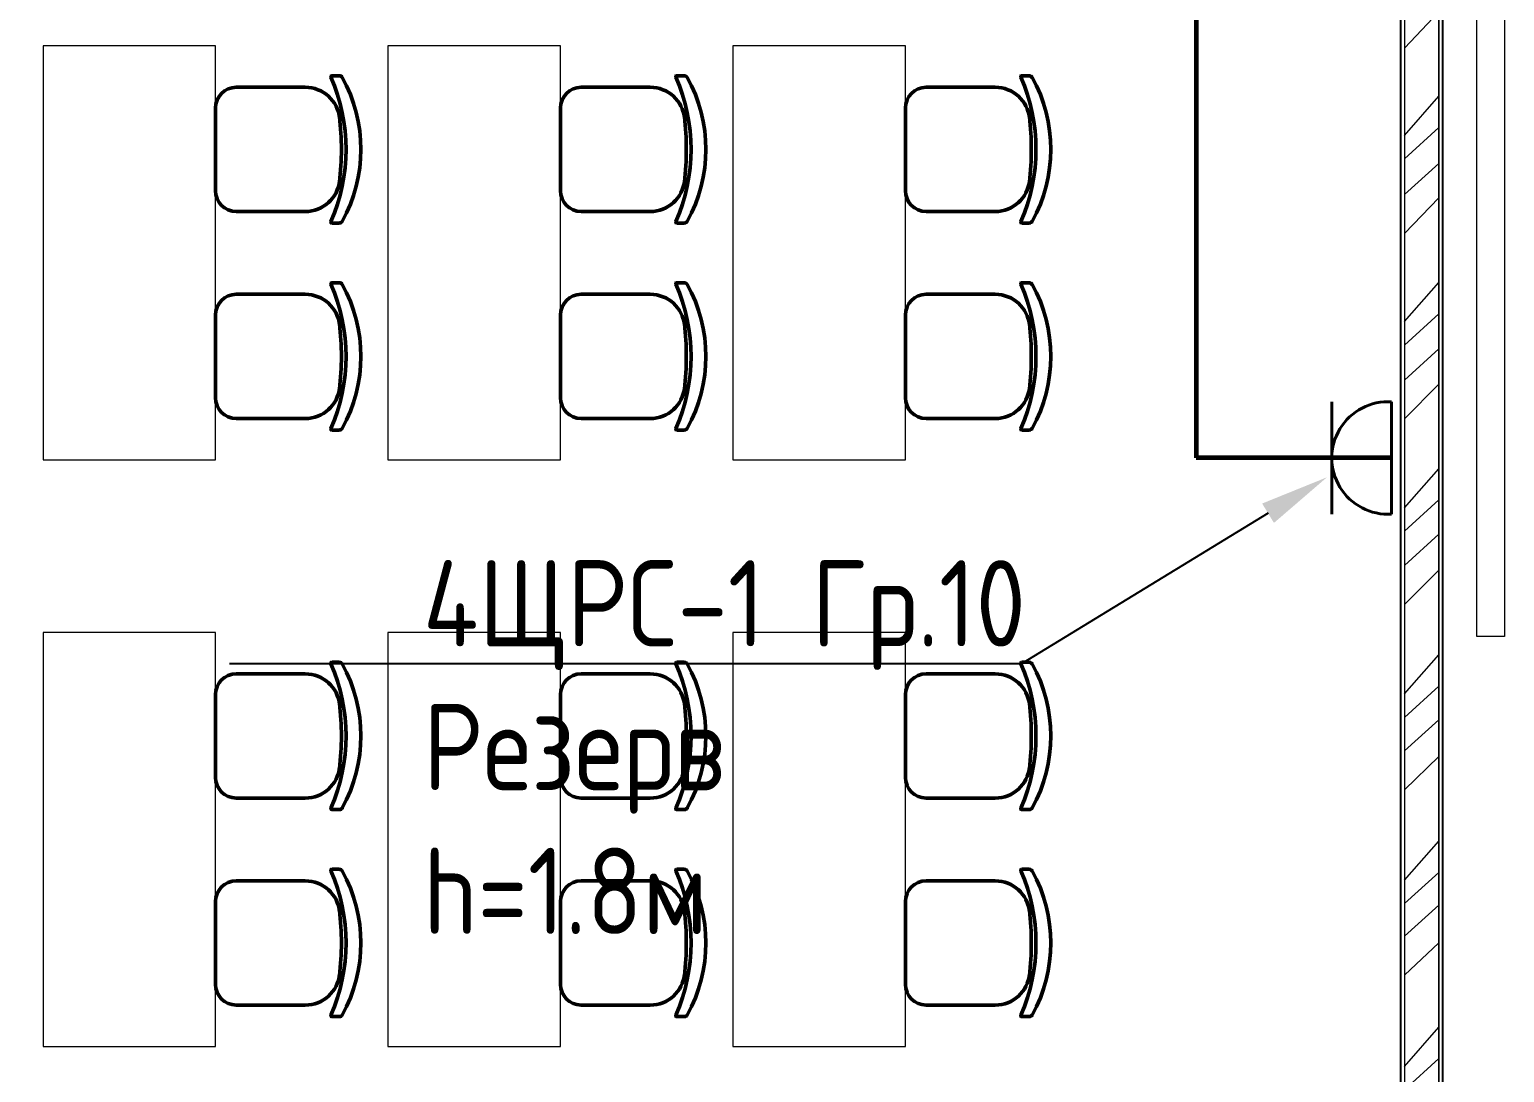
# Model space of a CAD drawing. Header units: millimetres. Extents: x -32 to 417638015, y -35 to 175284279.
# Drawn here: x 417402709 to 417406985, y 175234555 to 175237578 of the extents above; entities that cross this region are included whole.
import ezdxf
from ezdxf import colors
from ezdxf.entities.mleader import LeaderData, LeaderLine
from ezdxf.math import Vec2, Vec3

# ---------------------------------------------------------------- set-up
doc = ezdxf.new("R2010")
doc.units = ezdxf.units.MM
for name, color, linetype, lineweight in [('_ЭМ_гофра', 5, 'Continuous', 60), ('Стены отделка', 7, 'Continuous', 30), ('Стены штриховка', 7, 'Continuous', 9), ('ТХ', 5, 'Continuous', 0), ('ТХ_Задание ЭОМ_СС', 6, 'Continuous', 0), ('ШТРИХОВКА', 252, 'Continuous', 15), ('ЭМ', 5, 'Continuous', 40)]:
    doc.layers.add(name, color=color, linetype=linetype, lineweight=lineweight)
doc.layers.add('_ЭМ_Надписи', color=7, linetype='Continuous')
doc.layers.add('Линии', color=7, linetype='Continuous', lineweight=9, true_color=0x00a600)
doc.styles.add('ЭОМ', font='isocpeur.ttf', dxfattribs={"width": 0.85, "height": 250})

# ---------------------------------------------------------------- blocks, each defined once
blk = doc.blocks.new('_ЭМ_ТХ2_4 Этаж')
at = {"color": 8, "linetype": 'ByBlock', "lineweight": -2}
for p, q in [((19355.24556919894, 5749.4355465931), (19333.58576315138, 5749.4355465931)), ((19355.24556919904, 5749.435546592926), (19333.58576315147, 5749.435546592926)), ((20355.24556919894, 5749.4355465931), (20333.58576315138, 5749.4355465931)), ((20355.24556919904, 5749.435546592926), (20333.58576315147, 5749.435546592926)), ((21355.24556919894, 5749.4355465931), (21333.58576315138, 5749.4355465931)), ((21355.24556919904, 5749.435546592926), (21333.58576315147, 5749.435546592926)), ((19056.2450888062, 5715.9355465931), (19256.55638953188, 5715.9355465931)), ((19056.2450888063, 5715.935546592984), (19256.55638953198, 5715.935546592984)), ((20056.2450888062, 5715.9355465931), (20256.55638953188, 5715.9355465931)), ((20056.2450888063, 5715.935546592984), (20256.55638953198, 5715.935546592984)), ((21056.2450888062, 5715.9355465931), (21256.55638953188, 5715.9355465931)), ((21056.2450888063, 5715.935546592984), (21256.55638953198, 5715.935546592984)), ((18996.24522628862, 5415.807102557446), (18996.2450888062, 5655.9355465931)), ((18996.24522628872, 5415.807102557272), (18996.24508880631, 5655.935546592984)), ((19996.24522628862, 5415.807102557446), (19996.2450888062, 5655.9355465931)), ((19996.24522628872, 5415.807102557272), (19996.24508880631, 5655.935546592984)), ((20996.24522628862, 5415.807102557446), (20996.2450888062, 5655.9355465931)), ((20996.24522628872, 5415.807102557272), (20996.24508880631, 5655.935546592984)), ((19056.2450888062, 5355.9355465931), (19256.55638953188, 5355.9355465931)), ((19056.2450888063, 5355.935546592926), (19256.55638953198, 5355.935546592926)), ((20056.2450888062, 5355.9355465931), (20256.55638953188, 5355.9355465931)), ((20056.2450888063, 5355.935546592926), (20256.55638953198, 5355.935546592926)), ((21056.2450888062, 5355.9355465931), (21256.55638953188, 5355.9355465931)), ((21056.2450888063, 5355.935546592926), (21256.55638953198, 5355.935546592926)), ((19355.24556919894, 5322.435546593159), (19333.58576315138, 5322.435546593159)), ((19355.24556919904, 5322.435546592984), (19333.58576315147, 5322.435546592984)), ((20355.24556919894, 5322.435546593159), (20333.58576315138, 5322.435546593159)), ((20355.24556919904, 5322.435546592984), (20333.58576315147, 5322.435546592984)), ((21355.24556919894, 5322.435546593159), (21333.58576315138, 5322.435546593159)), ((21355.24556919904, 5322.435546592984), (21333.58576315147, 5322.435546592984)), ((19355.24556919894, 5149.4355465931), (19333.58576315138, 5149.4355465931)), ((19355.24556919904, 5149.435546592926), (19333.58576315147, 5149.435546592926)), ((20355.24556919894, 5149.4355465931), (20333.58576315138, 5149.4355465931)), ((20355.24556919904, 5149.435546592926), (20333.58576315147, 5149.435546592926)), ((21355.24556919894, 5149.4355465931), (21333.58576315138, 5149.4355465931)), ((21355.24556919904, 5149.435546592926), (21333.58576315147, 5149.435546592926)), ((19056.2450888062, 5115.9355465931), (19256.55638953188, 5115.9355465931)), ((19056.2450888063, 5115.935546592984), (19256.55638953198, 5115.935546592984)), ((20056.2450888062, 5115.9355465931), (20256.55638953188, 5115.9355465931)), ((20056.2450888063, 5115.935546592984), (20256.55638953198, 5115.935546592984)), ((21056.2450888062, 5115.9355465931), (21256.55638953188, 5115.9355465931)), ((21056.2450888063, 5115.935546592984), (21256.55638953198, 5115.935546592984)), ((18996.24522628862, 4815.807102557446), (18996.2450888062, 5055.9355465931)), ((18996.24522628872, 4815.807102557272), (18996.24508880631, 5055.935546592984)), ((19996.24522628862, 4815.807102557446), (19996.2450888062, 5055.9355465931)), ((19996.24522628872, 4815.807102557272), (19996.24508880631, 5055.935546592984)), ((20996.24522628862, 4815.807102557446), (20996.2450888062, 5055.9355465931)), ((20996.24522628872, 4815.807102557272), (20996.24508880631, 5055.935546592984)), ((19056.2450888062, 4755.9355465931), (19256.55638953188, 4755.9355465931)), ((19056.2450888063, 4755.935546592926), (19256.55638953198, 4755.935546592926)), ((20056.2450888062, 4755.9355465931), (20256.55638953188, 4755.9355465931)), ((20056.2450888063, 4755.935546592926), (20256.55638953198, 4755.935546592926)), ((21056.2450888062, 4755.9355465931), (21256.55638953188, 4755.9355465931)), ((21056.2450888063, 4755.935546592926), (21256.55638953198, 4755.935546592926)), ((19355.24556919894, 4722.435546593159), (19333.58576315138, 4722.435546593159)), ((19355.24556919904, 4722.435546592984), (19333.58576315147, 4722.435546592984)), ((20355.24556919894, 4722.435546593159), (20333.58576315138, 4722.435546593159)), ((20355.24556919904, 4722.435546592984), (20333.58576315147, 4722.435546592984)), ((21355.24556919894, 4722.435546593159), (21333.58576315138, 4722.435546593159)), ((21355.24556919904, 4722.435546592984), (21333.58576315147, 4722.435546592984)), ((19355.24556919894, 4049.4355465931), (19333.58576315138, 4049.4355465931)), ((19355.24556919904, 4049.435546592926), (19333.58576315147, 4049.435546592926)), ((20355.24556919894, 4049.4355465931), (20333.58576315138, 4049.4355465931)), ((20355.24556919904, 4049.435546592926), (20333.58576315147, 4049.435546592926)), ((21355.24556919894, 4049.4355465931), (21333.58576315138, 4049.4355465931)), ((21355.24556919904, 4049.435546592926), (21333.58576315147, 4049.435546592926)), ((19056.2450888062, 4015.9355465931), (19256.55638953188, 4015.9355465931)), ((19056.2450888063, 4015.935546592984), (19256.55638953198, 4015.935546592984)), ((20056.2450888062, 4015.9355465931), (20256.55638953188, 4015.9355465931)), ((20056.2450888063, 4015.935546592984), (20256.55638953198, 4015.935546592984)), ((21056.2450888062, 4015.9355465931), (21256.55638953188, 4015.9355465931)), ((21056.2450888063, 4015.935546592984), (21256.55638953198, 4015.935546592984)), ((18996.24522628862, 3715.807102557446), (18996.2450888062, 3955.9355465931)), ((18996.24522628872, 3715.807102557272), (18996.24508880631, 3955.935546592984)), ((19996.24522628862, 3715.807102557446), (19996.2450888062, 3955.9355465931)), ((19996.24522628872, 3715.807102557272), (19996.24508880631, 3955.935546592984)), ((20996.24522628862, 3715.807102557446), (20996.2450888062, 3955.9355465931)), ((20996.24522628872, 3715.807102557272), (20996.24508880631, 3955.935546592984)), ((19056.2450888062, 3655.9355465931), (19256.55638953188, 3655.9355465931)), ((19056.2450888063, 3655.935546592926), (19256.55638953198, 3655.935546592926)), ((20056.2450888062, 3655.9355465931), (20256.55638953188, 3655.9355465931)), ((20056.2450888063, 3655.935546592926), (20256.55638953198, 3655.935546592926)), ((21056.2450888062, 3655.9355465931), (21256.55638953188, 3655.9355465931)), ((21056.2450888063, 3655.935546592926), (21256.55638953198, 3655.935546592926)), ((19355.24556919894, 3622.435546593159), (19333.58576315138, 3622.435546593159)), ((19355.24556919904, 3622.435546592984), (19333.58576315147, 3622.435546592984)), ((20355.24556919894, 3622.435546593159), (20333.58576315138, 3622.435546593159)), ((20355.24556919904, 3622.435546592984), (20333.58576315147, 3622.435546592984)), ((21355.24556919894, 3622.435546593159), (21333.58576315138, 3622.435546593159)), ((21355.24556919904, 3622.435546592984), (21333.58576315147, 3622.435546592984)), ((19355.24556919894, 3449.4355465931), (19333.58576315138, 3449.4355465931)), ((19355.24556919904, 3449.435546592926), (19333.58576315147, 3449.435546592926)), ((20355.24556919894, 3449.4355465931), (20333.58576315138, 3449.4355465931)), ((20355.24556919904, 3449.435546592926), (20333.58576315147, 3449.435546592926)), ((21355.24556919894, 3449.4355465931), (21333.58576315138, 3449.4355465931)), ((21355.24556919904, 3449.435546592926), (21333.58576315147, 3449.435546592926)), ((19056.2450888062, 3415.9355465931), (19256.55638953188, 3415.9355465931)), ((19056.2450888063, 3415.935546592984), (19256.55638953198, 3415.935546592984)), ((20056.2450888062, 3415.9355465931), (20256.55638953188, 3415.9355465931)), ((20056.2450888063, 3415.935546592984), (20256.55638953198, 3415.935546592984)), ((21056.2450888062, 3415.9355465931), (21256.55638953188, 3415.9355465931)), ((21056.2450888063, 3415.935546592984), (21256.55638953198, 3415.935546592984)), ((18996.24522628862, 3115.807102557446), (18996.2450888062, 3355.9355465931)), ((18996.24522628872, 3115.807102557272), (18996.24508880631, 3355.935546592984)), ((19996.24522628862, 3115.807102557446), (19996.2450888062, 3355.9355465931)), ((19996.24522628872, 3115.807102557272), (19996.24508880631, 3355.935546592984)), ((20996.24522628862, 3115.807102557446), (20996.2450888062, 3355.9355465931)), ((20996.24522628872, 3115.807102557272), (20996.24508880631, 3355.935546592984)), ((19056.2450888062, 3055.9355465931), (19256.55638953188, 3055.9355465931)), ((19056.2450888063, 3055.935546592926), (19256.55638953198, 3055.935546592926)), ((20056.2450888062, 3055.9355465931), (20256.55638953188, 3055.9355465931)), ((20056.2450888063, 3055.935546592926), (20256.55638953198, 3055.935546592926)), ((21056.2450888062, 3055.9355465931), (21256.55638953188, 3055.9355465931)), ((21056.2450888063, 3055.935546592926), (21256.55638953198, 3055.935546592926)), ((19355.24556919894, 3022.435546593159), (19333.58576315138, 3022.435546593159)), ((19355.24556919904, 3022.435546592984), (19333.58576315147, 3022.435546592984)), ((20355.24556919894, 3022.435546593159), (20333.58576315138, 3022.435546593159)), ((20355.24556919904, 3022.435546592984), (20333.58576315147, 3022.435546592984)), ((21355.24556919894, 3022.435546593159), (21333.58576315138, 3022.435546593159)), ((21355.24556919904, 3022.435546592984), (21333.58576315147, 3022.435546592984))]:
    blk.add_line(p, q, dxfattribs=at)
for centre, radius, start, end in [((19333.58576315136, 5746.4355465931), 2.999999999983854, 90, 206.1021673183788), ((19333.58576315146, 5746.435546592926), 2.999999999983854, 90, 206.1021673183788), ((18853.92496510221, 5535.9355465931), 520.8201237039045, 336.3195110063207, 23.68048899367927), ((18853.92496510231, 5535.935546592926), 520.8201237039045, 336.3195110063207, 23.68048899367927), ((19355.24556919896, 5739.4355465931), 9.99999999998925, 31.93174936739494, 90), ((19355.24556919906, 5739.435546592926), 9.99999999998925, 31.93174936739494, 90), ((18987.19606724583, 5535.9355465931), 430.5490215606073, 330.9916647866154, 29.00833521338462), ((18987.19606724592, 5535.935546592926), 430.5490215606073, 330.9916647866154, 29.00833521338462), ((20333.58576315136, 5746.4355465931), 2.999999999983854, 90, 206.1021673183788), ((20333.58576315146, 5746.435546592926), 2.999999999983854, 90, 206.1021673183788), ((19853.92496510221, 5535.9355465931), 520.8201237039045, 336.3195110063207, 23.68048899367927), ((19853.92496510231, 5535.935546592926), 520.8201237039045, 336.3195110063207, 23.68048899367927), ((20355.24556919896, 5739.4355465931), 9.99999999998925, 31.93174936739494, 90), ((20355.24556919906, 5739.435546592926), 9.99999999998925, 31.93174936739494, 90), ((19987.19606724583, 5535.9355465931), 430.5490215606073, 330.9916647866154, 29.00833521338462), ((19987.19606724592, 5535.935546592926), 430.5490215606073, 330.9916647866154, 29.00833521338462), ((21333.58576315136, 5746.4355465931), 2.999999999983854, 90, 206.1021673183788), ((21333.58576315146, 5746.435546592926), 2.999999999983854, 90, 206.1021673183788), ((20853.92496510221, 5535.9355465931), 520.8201237039045, 336.3195110063207, 23.68048899367927), ((20853.92496510231, 5535.935546592926), 520.8201237039045, 336.3195110063207, 23.68048899367927), ((21355.24556919896, 5739.4355465931), 9.99999999998925, 31.93174936739494, 90), ((21355.24556919906, 5739.435546592926), 9.99999999998925, 31.93174936739494, 90), ((20987.19606724583, 5535.9355465931), 430.5490215606073, 330.9916647866154, 29.00833521338462), ((20987.19606724592, 5535.935546592926), 430.5490215606073, 330.9916647866154, 29.00833521338462), ((19056.2450888062, 5655.935546593159), 60.00000000000229, 90, 180), ((19056.24508880626, 5655.935546592984), 59.99999999995966, 90, 180), ((19256.55638953187, 5615.9355465931), 100.0000000000176, 5.741558000315869, 90), ((19256.55638953197, 5615.935546592926), 100.0000000000176, 5.741558000315869, 90), ((20056.2450888062, 5655.935546593159), 60.00000000000229, 90, 180), ((20056.24508880626, 5655.935546592984), 59.99999999995966, 90, 180), ((20256.55638953187, 5615.9355465931), 100.0000000000176, 5.741558000315869, 90), ((20256.55638953197, 5615.935546592926), 100.0000000000176, 5.741558000315869, 90), ((21056.2450888062, 5655.935546593159), 60.00000000000229, 90, 180), ((21056.24508880626, 5655.935546592984), 59.99999999995966, 90, 180), ((21256.55638953187, 5615.9355465931), 100.0000000000176, 5.741558000315869, 90), ((21256.55638953197, 5615.935546592926), 100.0000000000176, 5.741558000315869, 90), ((18560.71101600117, 5535.9355465931), 800.3966485555335, 353.2469772545732, 6.753022745426843), ((18560.71101600127, 5535.935546592926), 800.3966485555335, 353.2469772545732, 6.753022745426843), ((19560.71101600117, 5535.9355465931), 800.3966485555335, 353.2469772545732, 6.753022745426843), ((19560.71101600127, 5535.935546592926), 800.3966485555335, 353.2469772545732, 6.753022745426843), ((20560.71101600117, 5535.9355465931), 800.3966485555335, 353.2469772545732, 6.753022745426843), ((20560.71101600127, 5535.935546592926), 800.3966485555335, 353.2469772545732, 6.753022745426843), ((19256.55638953187, 5455.9355465931), 100.0000000000176, 270, 354.2584419996841), ((19256.55638953197, 5455.935546592926), 100.0000000000176, 270, 354.2584419996841), ((20256.55638953187, 5455.9355465931), 100.0000000000176, 270, 354.2584419996841), ((20256.55638953197, 5455.935546592926), 100.0000000000176, 270, 354.2584419996841), ((21256.55638953187, 5455.9355465931), 100.0000000000176, 270, 354.2584419996841), ((21256.55638953197, 5455.935546592926), 100.0000000000176, 270, 354.2584419996841), ((19056.2450888062, 5415.935546593042), 60.00000000000229, 180, 270), ((19056.24508880626, 5415.935546592926), 59.99999999995966, 180, 270), ((20056.2450888062, 5415.935546593042), 60.00000000000229, 180, 270), ((20056.24508880626, 5415.935546592926), 59.99999999995966, 180, 270), ((21056.2450888062, 5415.935546593042), 60.00000000000229, 180, 270), ((21056.24508880626, 5415.935546592926), 59.99999999995966, 180, 270), ((19333.58576315136, 5325.4355465931), 2.999999999983854, 153.8978326816212, 270), ((19333.58576315146, 5325.435546592926), 2.999999999983854, 153.8978326816212, 270), ((19355.24556919896, 5332.4355465931), 9.99999999998925, 270, 328.068250632605), ((19355.24556919906, 5332.435546592926), 9.99999999998925, 270, 328.068250632605), ((20333.58576315136, 5325.4355465931), 2.999999999983854, 153.8978326816212, 270), ((20333.58576315146, 5325.435546592926), 2.999999999983854, 153.8978326816212, 270), ((20355.24556919896, 5332.4355465931), 9.99999999998925, 270, 328.068250632605), ((20355.24556919906, 5332.435546592926), 9.99999999998925, 270, 328.068250632605), ((21333.58576315136, 5325.4355465931), 2.999999999983854, 153.8978326816212, 270), ((21333.58576315146, 5325.435546592926), 2.999999999983854, 153.8978326816212, 270), ((21355.24556919896, 5332.4355465931), 9.99999999998925, 270, 328.068250632605), ((21355.24556919906, 5332.435546592926), 9.99999999998925, 270, 328.068250632605), ((19333.58576315136, 5146.4355465931), 2.999999999983854, 90, 206.1021673183788), ((19333.58576315146, 5146.435546592926), 2.999999999983854, 90, 206.1021673183788), ((18853.92496510221, 4935.9355465931), 520.8201237039045, 336.3195110063207, 23.68048899367927), ((18853.92496510231, 4935.935546592926), 520.8201237039045, 336.3195110063207, 23.68048899367927), ((19355.24556919896, 5139.4355465931), 9.99999999998925, 31.93174936739494, 90), ((19355.24556919906, 5139.435546592926), 9.99999999998925, 31.93174936739494, 90), ((18987.19606724583, 4935.9355465931), 430.5490215606073, 330.9916647866154, 29.00833521338462), ((18987.19606724592, 4935.935546592926), 430.5490215606073, 330.9916647866154, 29.00833521338462), ((20333.58576315136, 5146.4355465931), 2.999999999983854, 90, 206.1021673183788), ((20333.58576315146, 5146.435546592926), 2.999999999983854, 90, 206.1021673183788), ((19853.92496510221, 4935.9355465931), 520.8201237039045, 336.3195110063207, 23.68048899367927), ((19853.92496510231, 4935.935546592926), 520.8201237039045, 336.3195110063207, 23.68048899367927), ((20355.24556919896, 5139.4355465931), 9.99999999998925, 31.93174936739494, 90), ((20355.24556919906, 5139.435546592926), 9.99999999998925, 31.93174936739494, 90), ((19987.19606724583, 4935.9355465931), 430.5490215606073, 330.9916647866154, 29.00833521338462), ((19987.19606724592, 4935.935546592926), 430.5490215606073, 330.9916647866154, 29.00833521338462), ((21333.58576315136, 5146.4355465931), 2.999999999983854, 90, 206.1021673183788), ((21333.58576315146, 5146.435546592926), 2.999999999983854, 90, 206.1021673183788), ((20853.92496510221, 4935.9355465931), 520.8201237039045, 336.3195110063207, 23.68048899367927), ((20853.92496510231, 4935.935546592926), 520.8201237039045, 336.3195110063207, 23.68048899367927), ((21355.24556919896, 5139.4355465931), 9.99999999998925, 31.93174936739494, 90), ((21355.24556919906, 5139.435546592926), 9.99999999998925, 31.93174936739494, 90), ((20987.19606724583, 4935.9355465931), 430.5490215606073, 330.9916647866154, 29.00833521338462), ((20987.19606724592, 4935.935546592926), 430.5490215606073, 330.9916647866154, 29.00833521338462), ((19056.2450888062, 5055.935546593159), 60.00000000000229, 90, 180), ((19056.24508880626, 5055.935546592984), 59.99999999995966, 90, 180), ((19256.55638953187, 5015.9355465931), 100.0000000000176, 5.741558000315869, 90), ((19256.55638953197, 5015.935546592926), 100.0000000000176, 5.741558000315869, 90), ((20056.2450888062, 5055.935546593159), 60.00000000000229, 90, 180), ((20056.24508880626, 5055.935546592984), 59.99999999995966, 90, 180), ((20256.55638953187, 5015.9355465931), 100.0000000000176, 5.741558000315869, 90), ((20256.55638953197, 5015.935546592926), 100.0000000000176, 5.741558000315869, 90), ((21056.2450888062, 5055.935546593159), 60.00000000000229, 90, 180), ((21056.24508880626, 5055.935546592984), 59.99999999995966, 90, 180), ((21256.55638953187, 5015.9355465931), 100.0000000000176, 5.741558000315869, 90), ((21256.55638953197, 5015.935546592926), 100.0000000000176, 5.741558000315869, 90), ((18560.71101600117, 4935.9355465931), 800.3966485555335, 353.2469772545732, 6.753022745426843), ((18560.71101600127, 4935.935546592926), 800.3966485555335, 353.2469772545732, 6.753022745426843), ((19560.71101600117, 4935.9355465931), 800.3966485555335, 353.2469772545732, 6.753022745426843), ((19560.71101600127, 4935.935546592926), 800.3966485555335, 353.2469772545732, 6.753022745426843), ((20560.71101600117, 4935.9355465931), 800.3966485555335, 353.2469772545732, 6.753022745426843), ((20560.71101600127, 4935.935546592926), 800.3966485555335, 353.2469772545732, 6.753022745426843), ((19256.55638953187, 4855.9355465931), 100.0000000000176, 270, 354.2584419996841), ((19256.55638953197, 4855.935546592926), 100.0000000000176, 270, 354.2584419996841), ((20256.55638953187, 4855.9355465931), 100.0000000000176, 270, 354.2584419996841), ((20256.55638953197, 4855.935546592926), 100.0000000000176, 270, 354.2584419996841), ((21256.55638953187, 4855.9355465931), 100.0000000000176, 270, 354.2584419996841), ((21256.55638953197, 4855.935546592926), 100.0000000000176, 270, 354.2584419996841), ((19056.2450888062, 4815.935546593042), 60.00000000000229, 180, 270), ((19056.24508880626, 4815.935546592926), 59.99999999995966, 180, 270), ((20056.2450888062, 4815.935546593042), 60.00000000000229, 180, 270), ((20056.24508880626, 4815.935546592926), 59.99999999995966, 180, 270), ((21056.2450888062, 4815.935546593042), 60.00000000000229, 180, 270), ((21056.24508880626, 4815.935546592926), 59.99999999995966, 180, 270), ((19333.58576315136, 4725.4355465931), 2.999999999983854, 153.8978326816212, 270), ((19333.58576315146, 4725.435546592926), 2.999999999983854, 153.8978326816212, 270), ((19355.24556919896, 4732.4355465931), 9.99999999998925, 270, 328.068250632605), ((19355.24556919906, 4732.435546592926), 9.99999999998925, 270, 328.068250632605), ((20333.58576315136, 4725.4355465931), 2.999999999983854, 153.8978326816212, 270), ((20333.58576315146, 4725.435546592926), 2.999999999983854, 153.8978326816212, 270), ((20355.24556919896, 4732.4355465931), 9.99999999998925, 270, 328.068250632605), ((20355.24556919906, 4732.435546592926), 9.99999999998925, 270, 328.068250632605), ((21333.58576315136, 4725.4355465931), 2.999999999983854, 153.8978326816212, 270), ((21333.58576315146, 4725.435546592926), 2.999999999983854, 153.8978326816212, 270), ((21355.24556919896, 4732.4355465931), 9.99999999998925, 270, 328.068250632605), ((21355.24556919906, 4732.435546592926), 9.99999999998925, 270, 328.068250632605), ((19333.58576315136, 4046.4355465931), 2.999999999983854, 90, 206.1021673184022), ((19333.58576315146, 4046.435546592926), 2.999999999983854, 90, 206.1021673184022), ((18853.92496510221, 3835.9355465931), 520.8201237039045, 336.3195110063207, 23.68048899367927), ((18853.92496510231, 3835.935546592926), 520.8201237039045, 336.3195110063207, 23.68048899367927), ((19355.24556919896, 4039.4355465931), 9.99999999998925, 31.93174936739494, 90), ((19355.24556919906, 4039.435546592926), 9.99999999998925, 31.93174936739494, 90), ((18987.19606724583, 3835.9355465931), 430.5490215606073, 330.9916647866154, 29.00833521338462), ((18987.19606724592, 3835.935546592926), 430.5490215606073, 330.9916647866154, 29.00833521338462), ((20333.58576315136, 4046.4355465931), 2.999999999983854, 90, 206.1021673184022), ((20333.58576315146, 4046.435546592926), 2.999999999983854, 90, 206.1021673184022), ((19853.92496510221, 3835.9355465931), 520.8201237039045, 336.3195110063207, 23.68048899367927), ((19853.92496510231, 3835.935546592926), 520.8201237039045, 336.3195110063207, 23.68048899367927), ((20355.24556919896, 4039.4355465931), 9.99999999998925, 31.93174936739494, 90), ((20355.24556919906, 4039.435546592926), 9.99999999998925, 31.93174936739494, 90), ((19987.19606724583, 3835.9355465931), 430.5490215606073, 330.9916647866154, 29.00833521338462), ((19987.19606724592, 3835.935546592926), 430.5490215606073, 330.9916647866154, 29.00833521338462), ((21333.58576315136, 4046.4355465931), 2.999999999983854, 90, 206.1021673184022), ((21333.58576315146, 4046.435546592926), 2.999999999983854, 90, 206.1021673184022), ((20853.92496510221, 3835.9355465931), 520.8201237039045, 336.3195110063207, 23.68048899367927), ((20853.92496510231, 3835.935546592926), 520.8201237039045, 336.3195110063207, 23.68048899367927), ((21355.24556919896, 4039.4355465931), 9.99999999998925, 31.93174936739494, 90), ((21355.24556919906, 4039.435546592926), 9.99999999998925, 31.93174936739494, 90), ((20987.19606724583, 3835.9355465931), 430.5490215606073, 330.9916647866154, 29.00833521338462), ((20987.19606724592, 3835.935546592926), 430.5490215606073, 330.9916647866154, 29.00833521338462), ((19056.2450888062, 3955.935546593159), 60.00000000000229, 90, 180), ((19056.24508880626, 3955.935546592984), 59.99999999995966, 90, 180), ((19256.55638953187, 3915.9355465931), 100.0000000000176, 5.741558000315869, 90), ((19256.55638953197, 3915.935546592926), 100.0000000000176, 5.741558000315869, 90), ((20056.2450888062, 3955.935546593159), 60.00000000000229, 90, 180), ((20056.24508880626, 3955.935546592984), 59.99999999995966, 90, 180), ((20256.55638953187, 3915.9355465931), 100.0000000000176, 5.741558000315869, 90), ((20256.55638953197, 3915.935546592926), 100.0000000000176, 5.741558000315869, 90), ((21056.2450888062, 3955.935546593159), 60.00000000000229, 90, 180), ((21056.24508880626, 3955.935546592984), 59.99999999995966, 90, 180), ((21256.55638953187, 3915.9355465931), 100.0000000000176, 5.741558000315869, 90), ((21256.55638953197, 3915.935546592926), 100.0000000000176, 5.741558000315869, 90), ((18560.71101600117, 3835.9355465931), 800.3966485555335, 353.2469772545732, 6.753022745426843), ((18560.71101600127, 3835.935546592926), 800.3966485555335, 353.2469772545732, 6.753022745426843), ((19560.71101600117, 3835.9355465931), 800.3966485555335, 353.2469772545732, 6.753022745426843), ((19560.71101600127, 3835.935546592926), 800.3966485555335, 353.2469772545732, 6.753022745426843), ((20560.71101600117, 3835.9355465931), 800.3966485555335, 353.2469772545732, 6.753022745426843), ((20560.71101600127, 3835.935546592926), 800.3966485555335, 353.2469772545732, 6.753022745426843), ((19256.55638953187, 3755.9355465931), 100.0000000000176, 270, 354.2584419996841), ((19256.55638953197, 3755.935546592926), 100.0000000000176, 270, 354.2584419996841), ((20256.55638953187, 3755.9355465931), 100.0000000000176, 270, 354.2584419996841), ((20256.55638953197, 3755.935546592926), 100.0000000000176, 270, 354.2584419996841), ((21256.55638953187, 3755.9355465931), 100.0000000000176, 270, 354.2584419996841), ((21256.55638953197, 3755.935546592926), 100.0000000000176, 270, 354.2584419996841), ((19056.2450888062, 3715.935546593042), 60.00000000000229, 180, 270), ((19056.24508880626, 3715.935546592926), 59.99999999995966, 180, 270), ((20056.2450888062, 3715.935546593042), 60.00000000000229, 180, 270), ((20056.24508880626, 3715.935546592926), 59.99999999995966, 180, 270), ((21056.2450888062, 3715.935546593042), 60.00000000000229, 180, 270), ((21056.24508880626, 3715.935546592926), 59.99999999995966, 180, 270), ((19333.58576315136, 3625.4355465931), 2.999999999983854, 153.8978326815978, 270), ((19333.58576315146, 3625.435546592926), 2.999999999983854, 153.8978326815978, 270), ((19355.24556919896, 3632.4355465931), 9.99999999998925, 270, 328.068250632605), ((19355.24556919906, 3632.435546592926), 9.99999999998925, 270, 328.068250632605), ((20333.58576315136, 3625.4355465931), 2.999999999983854, 153.8978326815978, 270), ((20333.58576315146, 3625.435546592926), 2.999999999983854, 153.8978326815978, 270), ((20355.24556919896, 3632.4355465931), 9.99999999998925, 270, 328.068250632605), ((20355.24556919906, 3632.435546592926), 9.99999999998925, 270, 328.068250632605), ((21333.58576315136, 3625.4355465931), 2.999999999983854, 153.8978326815978, 270), ((21333.58576315146, 3625.435546592926), 2.999999999983854, 153.8978326815978, 270), ((21355.24556919896, 3632.4355465931), 9.99999999998925, 270, 328.068250632605), ((21355.24556919906, 3632.435546592926), 9.99999999998925, 270, 328.068250632605), ((19333.58576315136, 3446.4355465931), 2.999999999983854, 90, 206.1021673184022), ((19333.58576315146, 3446.435546592926), 2.999999999983854, 90, 206.1021673184022), ((18853.92496510221, 3235.9355465931), 520.8201237039045, 336.3195110063207, 23.68048899367927), ((18853.92496510231, 3235.935546592926), 520.8201237039045, 336.3195110063207, 23.68048899367927), ((19355.24556919896, 3439.4355465931), 9.99999999998925, 31.93174936739494, 90), ((19355.24556919906, 3439.435546592926), 9.99999999998925, 31.93174936739494, 90), ((18987.19606724583, 3235.9355465931), 430.5490215606073, 330.9916647866154, 29.00833521338462), ((18987.19606724592, 3235.935546592926), 430.5490215606073, 330.9916647866154, 29.00833521338462), ((20333.58576315136, 3446.4355465931), 2.999999999983854, 90, 206.1021673184022), ((20333.58576315146, 3446.435546592926), 2.999999999983854, 90, 206.1021673184022), ((19853.92496510221, 3235.9355465931), 520.8201237039045, 336.3195110063207, 23.68048899367927), ((19853.92496510231, 3235.935546592926), 520.8201237039045, 336.3195110063207, 23.68048899367927), ((20355.24556919896, 3439.4355465931), 9.99999999998925, 31.93174936739494, 90), ((20355.24556919906, 3439.435546592926), 9.99999999998925, 31.93174936739494, 90), ((19987.19606724583, 3235.9355465931), 430.5490215606073, 330.9916647866154, 29.00833521338462), ((19987.19606724592, 3235.935546592926), 430.5490215606073, 330.9916647866154, 29.00833521338462), ((21333.58576315136, 3446.4355465931), 2.999999999983854, 90, 206.1021673184022), ((21333.58576315146, 3446.435546592926), 2.999999999983854, 90, 206.1021673184022), ((20853.92496510221, 3235.9355465931), 520.8201237039045, 336.3195110063207, 23.68048899367927), ((20853.92496510231, 3235.935546592926), 520.8201237039045, 336.3195110063207, 23.68048899367927), ((21355.24556919896, 3439.4355465931), 9.99999999998925, 31.93174936739494, 90), ((21355.24556919906, 3439.435546592926), 9.99999999998925, 31.93174936739494, 90), ((20987.19606724583, 3235.9355465931), 430.5490215606073, 330.9916647866154, 29.00833521338462), ((20987.19606724592, 3235.935546592926), 430.5490215606073, 330.9916647866154, 29.00833521338462), ((19056.2450888062, 3355.935546593159), 60.00000000000229, 90, 180), ((19056.24508880626, 3355.935546592984), 59.99999999995966, 90, 180), ((19256.55638953187, 3315.9355465931), 100.0000000000176, 5.741558000315869, 90), ((19256.55638953197, 3315.935546592926), 100.0000000000176, 5.741558000315869, 90), ((20056.2450888062, 3355.935546593159), 60.00000000000229, 90, 180), ((20056.24508880626, 3355.935546592984), 59.99999999995966, 90, 180), ((20256.55638953187, 3315.9355465931), 100.0000000000176, 5.741558000315869, 90), ((20256.55638953197, 3315.935546592926), 100.0000000000176, 5.741558000315869, 90), ((21056.2450888062, 3355.935546593159), 60.00000000000229, 90, 180), ((21056.24508880626, 3355.935546592984), 59.99999999995966, 90, 180), ((21256.55638953187, 3315.9355465931), 100.0000000000176, 5.741558000315869, 90), ((21256.55638953197, 3315.935546592926), 100.0000000000176, 5.741558000315869, 90), ((18560.71101600117, 3235.9355465931), 800.3966485555335, 353.2469772545732, 6.753022745426843), ((18560.71101600127, 3235.935546592926), 800.3966485555335, 353.2469772545732, 6.753022745426843), ((19560.71101600117, 3235.9355465931), 800.3966485555335, 353.2469772545732, 6.753022745426843), ((19560.71101600127, 3235.935546592926), 800.3966485555335, 353.2469772545732, 6.753022745426843), ((20560.71101600117, 3235.9355465931), 800.3966485555335, 353.2469772545732, 6.753022745426843), ((20560.71101600127, 3235.935546592926), 800.3966485555335, 353.2469772545732, 6.753022745426843), ((19256.55638953187, 3155.9355465931), 100.0000000000176, 270, 354.2584419996841), ((19256.55638953197, 3155.935546592926), 100.0000000000176, 270, 354.2584419996841), ((20256.55638953187, 3155.9355465931), 100.0000000000176, 270, 354.2584419996841), ((20256.55638953197, 3155.935546592926), 100.0000000000176, 270, 354.2584419996841), ((21256.55638953187, 3155.9355465931), 100.0000000000176, 270, 354.2584419996841), ((21256.55638953197, 3155.935546592926), 100.0000000000176, 270, 354.2584419996841), ((19056.2450888062, 3115.935546593042), 60.00000000000229, 180, 270), ((19056.24508880626, 3115.935546592926), 59.99999999995966, 180, 270), ((20056.2450888062, 3115.935546593042), 60.00000000000229, 180, 270), ((20056.24508880626, 3115.935546592926), 59.99999999995966, 180, 270), ((21056.2450888062, 3115.935546593042), 60.00000000000229, 180, 270), ((21056.24508880626, 3115.935546592926), 59.99999999995966, 180, 270), ((19333.58576315136, 3025.4355465931), 2.999999999983854, 153.8978326815978, 270), ((19333.58576315146, 3025.435546592926), 2.999999999983854, 153.8978326815978, 270), ((19355.24556919896, 3032.4355465931), 9.99999999998925, 270, 328.068250632605), ((19355.24556919906, 3032.435546592926), 9.99999999998925, 270, 328.068250632605), ((20333.58576315136, 3025.4355465931), 2.999999999983854, 153.8978326815978, 270), ((20333.58576315146, 3025.435546592926), 2.999999999983854, 153.8978326815978, 270), ((20355.24556919896, 3032.4355465931), 9.99999999998925, 270, 328.068250632605), ((20355.24556919906, 3032.435546592926), 9.99999999998925, 270, 328.068250632605), ((21333.58576315136, 3025.4355465931), 2.999999999983854, 153.8978326815978, 270), ((21333.58576315146, 3025.435546592926), 2.999999999983854, 153.8978326815978, 270), ((21355.24556919896, 3032.4355465931), 9.99999999998925, 270, 328.068250632605), ((21355.24556919906, 3032.435546592926), 9.99999999998925, 270, 328.068250632605)]:
    blk.add_arc(centre, radius, start, end, dxfattribs=at)
at = {"layer": 'ТХ', "color": 8}
for p, q in [((18496.24515754741, 5835.871324575273), (18496.24515754741, 4635.871324575273)), ((18996.24515754741, 5835.871324575273), (18496.24515754741, 5835.871324575273)), ((18996.24515754741, 4635.871324575273), (18996.24515754741, 5835.871324575273)), ((19496.24515754741, 5835.871324575273), (19496.24515754741, 4635.871324575273)), ((19996.24515754741, 5835.871324575273), (19496.24515754741, 5835.871324575273)), ((19996.24515754741, 4635.871324575273), (19996.24515754741, 5835.871324575273)), ((20496.24515754741, 5835.871324575273), (20496.24515754741, 4635.871324575273)), ((20996.24515754741, 5835.871324575273), (20496.24515754741, 5835.871324575273)), ((20996.24515754741, 4635.871324575273), (20996.24515754741, 5835.871324575273)), ((18496.24515754741, 4635.871324575273), (18996.24515754741, 4635.871324575273)), ((19496.24515754741, 4635.871324575273), (19996.24515754741, 4635.871324575273)), ((20496.24515754741, 4635.871324575273), (20996.24515754741, 4635.871324575273)), ((18496.24515754741, 4135.871324575273), (18496.24515754741, 2935.871324575273)), ((18996.24515754741, 4135.871324575273), (18496.24515754741, 4135.871324575273)), ((18996.24515754741, 2935.871324575273), (18996.24515754741, 4135.871324575273)), ((19496.24515754741, 4135.871324575273), (19496.24515754741, 2935.871324575273)), ((19996.24515754741, 4135.871324575273), (19496.24515754741, 4135.871324575273)), ((19996.24515754741, 2935.871324575273), (19996.24515754741, 4135.871324575273)), ((20496.24515754741, 4135.871324575273), (20496.24515754741, 2935.871324575273)), ((20996.24515754741, 4135.871324575273), (20496.24515754741, 4135.871324575273)), ((20996.24515754741, 2935.871324575273), (20996.24515754741, 4135.871324575273)), ((18496.24515754741, 2935.871324575273), (18996.24515754741, 2935.871324575273)), ((19496.24515754741, 2935.871324575273), (19996.24515754741, 2935.871324575273)), ((20496.24515754741, 2935.871324575273), (20996.24515754741, 2935.871324575273))]:
    blk.add_line(p, q, dxfattribs=at)
blk = doc.blocks.new('План 4 этажа')
at = {"layer": 'Стены штриховка'}
h = blk.add_hatch(dxfattribs=at)
h.set_pattern_fill('ANSI34', color=8, scale=20)
h.set_pattern_definition([(45, (-7388.247288366023, 219.0978361467132), (-269.4076836320746, 269.4076836320746), []), (45, (-7298.444688366028, 219.0978361467132), (-269.4076836320746, 269.4076836320746), []), (45, (-7208.642088365974, 219.0978361467132), (-269.4076836320746, 269.4076836320746), []), (45, (-7118.839288366027, 219.0978361467132), (-269.4076836320746, 269.4076836320746), [])])
h.paths.add_polyline_path([(16634.25271163404, 2617.329431947204), (16634.25271163404, 7852.139945119445), (16534.25271163404, 7852.139945119445), (16534.25271163404, 2617.329431947204)])
at = {"layer": 'Линии', "color": 8}
for p, q in [((16744.45017131651, 4363.205310883932), (16744.45017131651, 7063.205310883932)), ((16824.45017131651, 7063.205310883932), (16824.45017131651, 4363.205310883932)), ((16824.45017131651, 4363.205310883932), (16744.45017131651, 4363.205310883932))]:
    blk.add_line(p, q, dxfattribs=at)
at = {"layer": 'Стены отделка', "color": 8, "lineweight": 9}
for p, q in [((16522.25271163404, 7840.139945119445), (16522.25271163404, 2617.329431947204)), ((16534.25271163404, 7856.544138378114), (16534.25271163404, 2617.329431947204)), ((16634.25271163404, 2617.329431947204), (16634.25271163404, 7852.139945119445)), ((16646.25271163404, 2617.329431947204), (16646.25271163404, 7852.139945119445))]:
    blk.add_line(p, q, dxfattribs=at)
at = {"layer": 'Стены штриховка', "color": 8}
for p, q in [((16524.25271163404, 7842.139945119503), (16524.25271163427, 2617.329431947204)), ((16534.25271163404, 7852.139945119445), (16534.25271163404, 2617.329431947204)), ((16634.25271163404, 7852.139945119445), (16634.25271163404, 2617.329431947204)), ((16644.25271163404, 2617.329431947204), (16644.25271163404, 7852.139945119445))]:
    blk.add_line(p, q, dxfattribs=at)
blk = doc.blocks.new('1м розетка IP20')
at = {"layer": 'ЭМ', "color": 5}
for p, q in [((-10.46755168188247, 162.7321568910265), (-10.46755168192612, -162.7321568912412)), ((163.0684657593665, 162.7321568816078), (163.0684657593374, -162.7321569010965)), ((-10.46755168189702, -1.091393642127514e-10), (315.4856732268672, -3.637978807091713e-11))]:
    blk.add_line(p, q, dxfattribs=at)
blk.add_arc((0, 0), 163.0684657580474, 266.3195877734414, 93.6804122265587, dxfattribs=at)

msp = doc.modelspace()

# ---------------------------------------------------------------- linework, layer by layer
at = {"layer": '_ЭМ_гофра', "linetype": 'ByBlock'}
for points in [[(417399007.7107379, 175234927.9171655), (417399007.7107379, 175239680.2587538), (417405263.1751644, 175239680.2587538), (417405263.1751644, 175239183.7393991), (417406091.3151633, 175239183.7393991), (417406091.3151633, 175236336.1640036)], [(417406658.2122585, 175236336.1640036), (417406091.3151633, 175236336.1640036)]]:
    msp.add_lwpolyline(points, dxfattribs=at)

# ---------------------------------------------------------------- block references
at = {"layer": 'ТХ_Задание ЭОМ_СС', "lineweight": 50}
msp.add_blockref('_ЭМ_ТХ2_4 Этаж', (417384252.4643108, 175231694.5649611), dxfattribs=at)
at = {"layer": 'ШТРИХОВКА'}
msp.add_blockref('План 4 этажа', (417390160.9595469, 175231455.6631508), dxfattribs=at)
at = {"layer": 'ЭМ', "rotation": 180}
msp.add_blockref('1м розетка IP20', (417406647.7447069, 175236336.1640036), dxfattribs=at)

# ---------------------------------------------------------------- leaders
at = {"layer": '_ЭМ_Надписи', "color": 7, "ltscale": 5}
ml = msp.add_multileader_mtext('Standard', dxfattribs=at)
ml.set_content('{\\fGOST Common|b0|i0|c204|p34;\\W0.9;\\C256;4ЩРС-1\\fISOCPEUR|b0|i0|c204|p34;\\W0.85; Гр.10 Резерв\\P\\fGOST Common|b0|i0|c0|p34;\\W0.9;h=\\fGOST Common|b0|i0|c204|p34;1\\fGOST Common|b0|i0|c0|p34;.\\fGOST Common|b0|i0|c204|p34;8м}', color=1, style='ЭОМ')
ml.set_leader_properties()
ml.build(insert=Vec2(0, 0))
ml.multileader.update_dxf_attribs({"text_left_attachment_type": 6, "text_right_attachment_type": 6, "dogleg_length": 0, "arrow_head_size": 200})
ctx = ml.context
ctx.base_point, ctx.char_height, ctx.arrow_head_size, ctx.landing_gap_size, ctx.plane_origin = Vec3(417403849.8792822, 175235739.8775345, -64.26463315267222), 250, 200, 0, Vec3(417383839.7481548, 175252244.8551701, -64.26463315267222)
ctx.left_attachment, ctx.right_attachment = 6, 6
notes = []
notes.append((ctx, [(1, (1, 1, 0), (417405584.8792822, 175235739.8775345, -64.26463315267222), (-1, 0), 0, [(0, [(417406470.7122585, 175236280.2053711, -64.26463315267222)], 0, [])])]))
ctx.mtext.insert, ctx.mtext.width, ctx.mtext.defined_height, ctx.mtext.flow_direction = Vec3(417403849.8792822, 175236039.8775345, -64.26463315267222), 2273.287500041229, 545.6159617257083, 5
for ctx, leaders in notes:
    for number, flags, end, landing, length, lines in leaders:
        leader = LeaderData()
        leader.index, (leader.has_last_leader_line, leader.has_dogleg_vector, leader.attachment_direction) = number, flags
        leader.last_leader_point, leader.dogleg_vector, leader.dogleg_length = Vec3(end), Vec3(landing), length
        for number, points, colour, breaks in lines:
            line = LeaderLine()
            line.index, line.vertices, line.color, line.breaks = number, Vec3.list(points), colors.encode_raw_color(colour), breaks
            leader.lines.append(line)
        ctx.leaders.append(leader)

doc.saveas('drawing.dxf')
